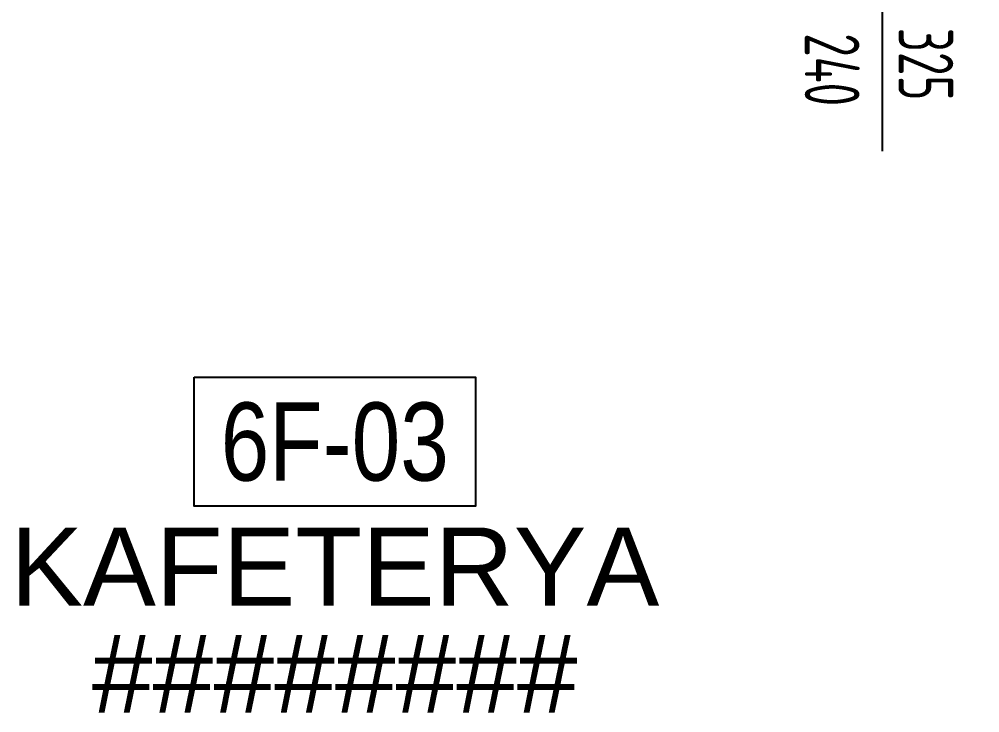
# Model space of a CAD drawing. Extents: x 58467 to 79089, y -33726 to -17391.
# Drawn here: x 70128.3 to 70374.2, y -19736 to -19558.6 of the extents above; entities that cross this region are included whole.
import ezdxf
from ezdxf.enums import TextEntityAlignment as Align

# ---------------------------------------------------------------- set-up
doc = ezdxf.new("R2010")
doc.units = 0
doc.header["$LTSCALE"] = 100
doc.layers.add('BA_symbol_no', color=12, linetype='Continuous')
doc.layers.add('BA_text_room', color=12, linetype='Continuous')
doc.styles.add('text1', font='arial.ttf', dxfattribs={"height": 20})
doc.styles.add('text2', font='arial.ttf', dxfattribs={"width": 0.8})
doc.styles.add('text3', font='geniso.shx', dxfattribs={"width": 0.7})

# ---------------------------------------------------------------- blocks, each defined once
blk = doc.blocks.new('*U42')
blk.add_lwpolyline([(-36, 0), (36, 0), (36, -33), (-36, -33)], close=True)
at = {"color": 7, "style": 'text2', "width": 0.8}
blk.add_attdef('10000', text='', height=20, dxfattribs=at).set_placement((0, -16.5), align=Align.MIDDLE)
at = {"color": 7, "style": 'text1'}
for tag, p in [('MAHAL', (0, -48.5)), ('M²', (0, -75.9))]:
    blk.add_attdef(tag, text='', height=20, dxfattribs=at).set_placement(p, align=Align.MIDDLE)
blk = doc.blocks.new('kap-penno_02')
blk.add_line((0, 0), (-55, 0))
blk.add_lwpolyline([(0, 0), (25, 25), (50, 0), (25, -25)], close=True)
at = {"color": 7, "style": 'text3', "width": 0.7}
for tag, p in [('100', (-50, 0)), ('220', (-50, -24))]:
    blk.add_attdef(tag, text='', height=14, dxfattribs=at).set_placement(p, align=Align.BOTTOM_LEFT)
blk.add_attdef('K00', text='', height=14, dxfattribs=at).set_placement((25, 0), align=Align.MIDDLE_CENTER)

msp = doc.modelspace()

# ---------------------------------------------------------------- block references
at = {"layer": 'BA_symbol_no'}
ref = msp.add_blockref('kap-penno_02', (70349.16, -19537.35), dxfattribs=dict(at, xscale=-1, rotation=270))
ref.add_attrib('K00', 'D07.D', dxfattribs={"layer": '0', "color": 7, "height": 14, "rotation": 270, "style": 'text3', "width": 0.7}).set_placement((70349.16, -19512.35), align=Align.MIDDLE_CENTER)
ref.add_attrib('220', '240', dxfattribs={"layer": '0', "color": 7, "height": 14, "rotation": 270, "style": 'text3', "width": 0.7}).set_placement((70325.16, -19562.15), align=Align.BOTTOM_LEFT)
ref.add_attrib('100', '325', dxfattribs={"layer": '0', "color": 7, "height": 14, "rotation": 270, "style": 'text3', "width": 0.7}).set_placement((70349.16, -19560.74), align=Align.BOTTOM_LEFT)
at = {"layer": 'BA_text_room', "color": 7}
msp.add_blockref('*U42', (70209.09, -19650.11), dxfattribs=at).add_auto_attribs({'10000': '6F-03', 'MAHAL': 'KAFETERYA', 'M²': '########'})

doc.saveas('drawing.dxf')
